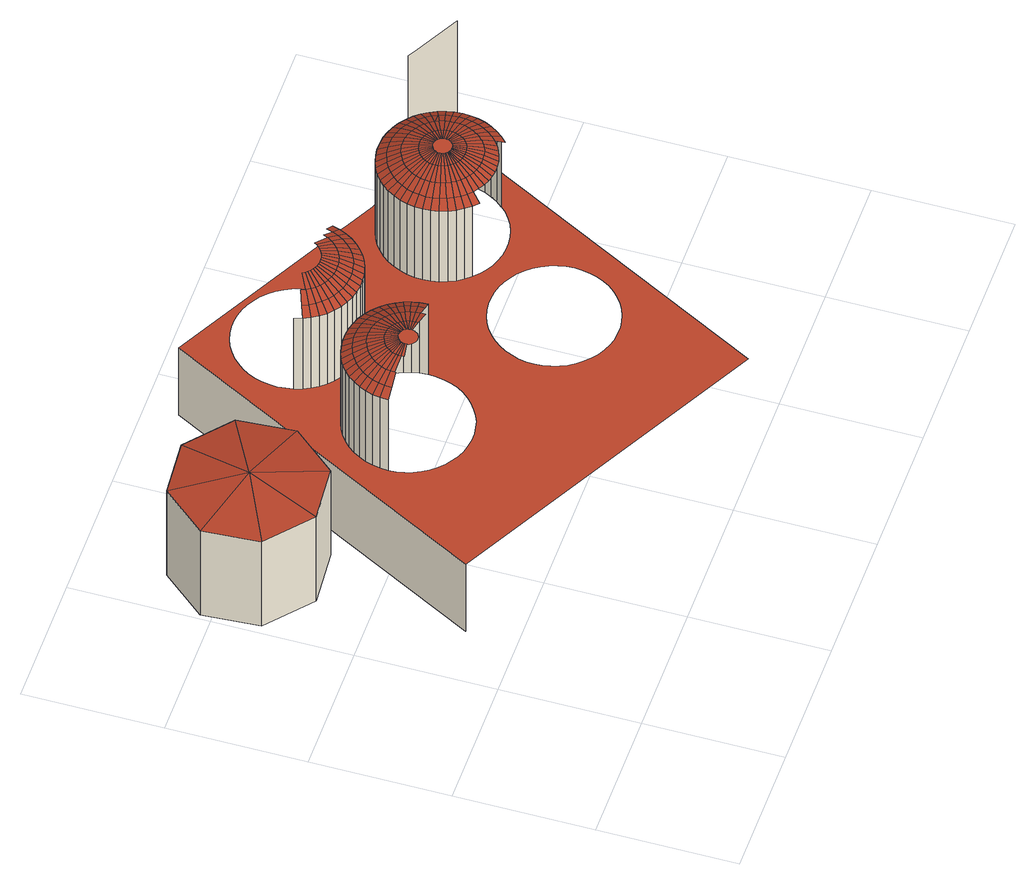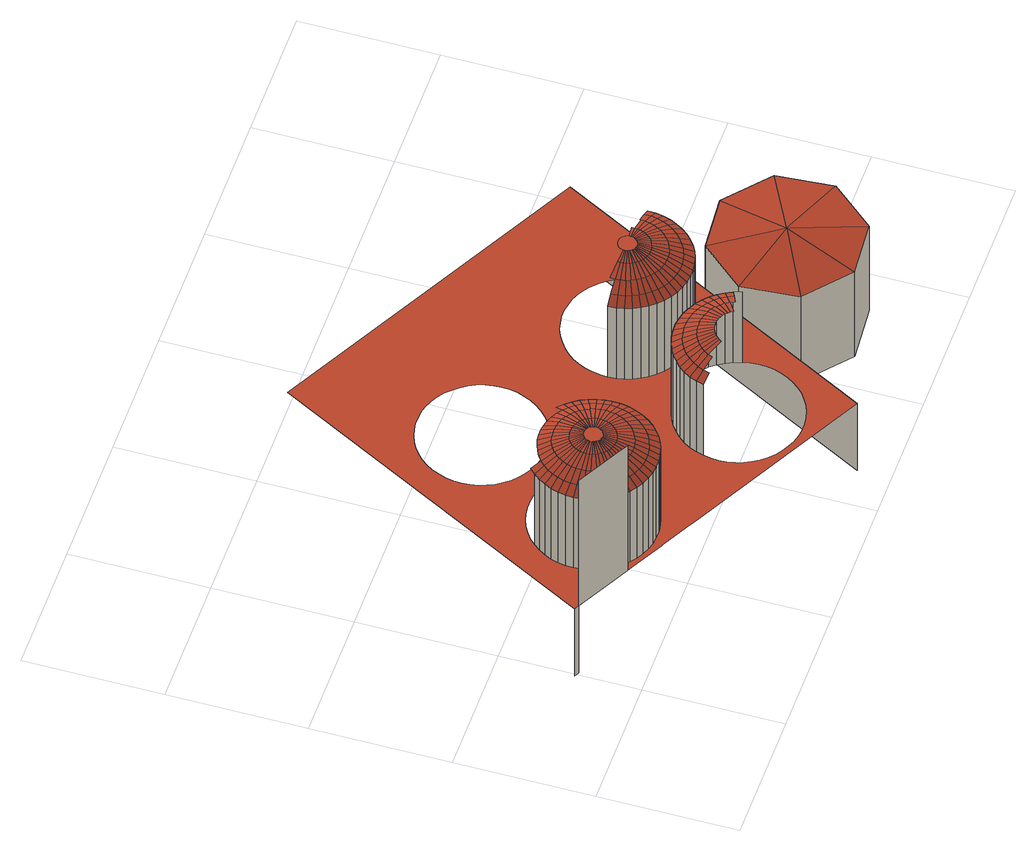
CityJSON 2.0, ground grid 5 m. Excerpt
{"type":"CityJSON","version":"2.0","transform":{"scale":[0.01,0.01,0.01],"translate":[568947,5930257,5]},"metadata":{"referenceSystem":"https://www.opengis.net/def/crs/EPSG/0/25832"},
"CityObjects":{
"building1":{"type":"Building","attributes":{"Grundfläche 2D":"21.450296","Grundhöhe NN":"5.604"},"geometry":[{"type":"Solid","lod":"3","boundaries":[[[[0,1,2]],[[0,3,1]],[[0,2,4]],[[0,4,5]],[[0,5,6]],[[0,6,7]],[[0,7,8]],[[0,8,3]],[[9,10,2,1]],[[10,11,4,2]],[[11,12,5,4]],[[12,13,6,5]],[[13,14,7,6]],[[14,15,8,7]],[[16,9,1,3]],[[15,16,3,8]],[[10,9,16,15,14,13,12,11]]]],"semantics":{"surfaces":[{"type":"RoofSurface"},{"type":"WallSurface"},{"type":"GroundSurface"}],"values":[[0,0,0,0,0,0,0,0,1,1,1,1,1,1,1,1,2]]}}]},
"building2":{"type":"Building","attributes":{"Grundfläche 2D":"397.890769","Grundhöhe NN":"5.604"},"geometry":[{"type":"MultiSurface","lod":"3","boundaries":[[[17,18,19,20]],[[21,22,23,24]],[[22,25,26,23]],[[22,21,27,28]],[[29,26,25,30]],[[25,22,28,31]],[[32,29,30,33]],[[30,25,31,34]],[[30,34,35,33]],[[36,37,28,27,38]],[[39,32,33,40]],[[31,28,37,41,42]],[[43,36,38]],[[40,33,35,44]],[[34,31,42,45,46]],[[47,39,40,48]],[[49,35,34,46,50]],[[48,40,44,51]],[[36,52,53,37]],[[44,35,49,54,55]],[[56,57,46,45,42]],[[58,47,48,59]],[[42,41,37,53,56]],[[59,48,51,60]],[[61,62,51,44,55]],[[49,50,46,57,63]],[[63,64,55,54,49]],[[65,58,59,66]],[[60,51,62,67,68]],[[55,64,69,62,61]],[[66,59,60,70]],[[62,69,71,68,67]],[[70,60,68,72,73]],[[74,75,57,56]],[[52,76,77,78]],[[53,52,78,79]],[[74,56,53,79]],[[80,65,66,81]],[[68,71,82,73,72]],[[81,66,70,83]],[[84,63,57,75]],[[64,63,84,85]],[[83,70,73,86,87]],[[69,64,85,88]],[[73,82,89,87,86]],[[90,71,69,88]],[[81,91,92,80]],[[90,93,82,71]],[[91,81,83,94]],[[93,95,89,82]],[[94,83,87,96,97]],[[89,98,97,96,87]],[[98,89,95,99]],[[100,101,102,103,104,105,106,107,108,109,110,111,112,113,114,115,116,117,118,119,120,99,95,93,90,88,85,84,75,74,79,78,77,121,122,123,124,125,126,127,128,129,130,131,132,133,134,135,136,137]],[[138,98,99,120]],[[97,98,138,139,140]],[[91,141,142,92]],[[143,94,97,140,139]],[[120,119,144,138]],[[141,91,94,143]],[[144,119,118,145]],[[146,139,138,144,147]],[[118,117,148,145]],[[149,143,139,146,147]],[[117,116,150,148]],[[144,145,151,152,147]],[[115,153,150,116]],[[141,154,155,142]],[[154,141,143,149]],[[152,151,156,149,147]],[[157,158,114,113]],[[153,115,114,158]],[[112,159,157,113]],[[160,151,145,148,161]],[[162,163,106,105]],[[163,164,107,106]],[[107,164,165,108]],[[112,111,110,166,159]],[[167,166,110]],[[168,154,149,156]],[[148,150,169,170,161]],[[110,109,171,167]],[[109,108,165,171]],[[172,156,151,160,161]],[[173,155,154,168]],[[169,150,153,174,175]],[[176,172,161,170,169]],[[177,168,156,172]],[[153,158,178,179,174]],[[180,181,178,158,157]],[[168,177,182,173]],[[183,176,169,175,174]],[[167,184,185,166]],[[185,186,187,159,166]],[[157,159,187,188,180]],[[189,177,172,176]],[[179,178,190,183,174]],[[191,192,193,171,165]],[[177,189,194,182]],[[163,162,195,196,197]],[[198,164,163,197,199]],[[184,167,171,193,200]],[[165,164,198,201,191]],[[202,190,178,181,180]],[[203,189,176,183]],[[204,202,180,188,187]],[[189,203,205,194]],[[185,206,204,187,186]],[[207,208,209,210]],[[211,203,183,190]],[[212,209,208,213]],[[214,215,198,199,197]],[[216,217,184,200,193]],[[218,212,213,219]],[[220,205,203,211]],[[221,211,190,202]],[[206,185,184,217]],[[191,201,198,215,222]],[[193,192,191,222,216]],[[223,218,219,224]],[[209,212,225,226]],[[212,218,227,225]],[[228,221,202,204]],[[211,221,229,220]],[[230,223,224,231]],[[218,223,232,227]],[[233,228,204,206]],[[234,230,231,235]],[[223,230,236,232]],[[237,233,206,217]],[[238,229,221,228]],[[239,240,215,214]],[[241,237,217,216]],[[240,242,222,215]],[[242,241,216,222]],[[243,238,228,233]],[[230,234,244,236]],[[235,245,246,234]],[[247,248,226,225,249]],[[250,243,233,237]],[[251,252,240,239]],[[225,227,253,254,249]],[[255,250,237,241]],[[252,256,242,240]],[[234,246,257,244]],[[256,255,241,242]],[[253,227,232,258,259]],[[232,236,260,258]],[[261,246,245,262]],[[261,263,257,246]],[[236,244,264,265,260]],[[262,266,267,261]],[[268,269,249,254,253]],[[264,244,257,270,271]],[[259,258,272,268,253]],[[261,267,273,263]],[[257,263,274,275,270]],[[276,277,260,265,264]],[[258,260,277,272]],[[278,267,266,279]],[[271,270,280,276,264]],[[267,278,281,273]],[[263,273,282,274]],[[275,274,283,280,270]],[[279,284,285,278]],[[273,281,286,287,282]],[[278,285,288,281]],[[283,274,282,289]],[[287,286,290,289,282]],[[281,288,291,292,286]],[[284,293,294,285]],[[292,291,295,290,286]],[[285,294,296,288]],[[288,296,297,298,291]],[[299,295,291,298,297]],[[293,300,301,294]],[[294,301,302,296]],[[296,302,303,304,297]],[[305,299,297,304,303]],[[306,305,303,307,308]],[[302,309,308,307,303]],[[301,310,309,302]],[[300,311,310,301]],[[312,306,308,313]],[[309,314,313,308]],[[315,316,312,313,317]],[[310,318,314,309]],[[311,319,318,310]],[[314,320,315,317,313]],[[321,316,315,322,323]],[[318,324,320,314]],[[325,321,323,326,327]],[[320,328,323,322,315]],[[319,329,324,318]],[[330,325,327,331,332]],[[324,333,328,320]],[[327,326,323,328,334]],[[329,335,333,324]],[[334,336,332,331,327]],[[333,337,334,328]],[[336,338,339,340,332]],[[335,341,337,333]],[[337,342,336,334]],[[341,343,342,337]],[[342,344,338,336]],[[344,345,346,338]],[[343,347,344,342]],[[347,348,345,344]],[[349,350,351,352]],[[353,349,352,354]],[[350,355,356,351]],[[357,353,354,358]],[[355,359,360,356]],[[361,357,358,362]],[[359,363,364,360]],[[352,351,365,366]],[[354,352,366,367]],[[351,356,368,365]],[[369,361,362,370]],[[358,354,367,371]],[[356,360,372,368]],[[362,358,371,373]],[[360,364,374,372]],[[375,369,370,376]],[[370,362,373,377]],[[364,378,379,374]],[[380,375,376,381]],[[376,370,377,382]],[[383,384,385,365,368]],[[366,365,385,386,387]],[[367,366,387,388,389]],[[390,371,367,389,391]],[[381,376,382,392]],[[393,383,368,372,394]],[[395,380,381,396]],[[373,371,390,397,398]],[[394,372,374,399,400]],[[377,373,398,401,402]],[[381,392,403,396]],[[399,374,379,404]],[[382,377,402,405,406]],[[379,407,408,409,404]],[[410,395,396,411]],[[386,385,412,413,387]],[[388,387,413,414,389]],[[415,412,385,384,383]],[[391,389,414,416,390]],[[392,382,406,417,418]],[[419,415,383,393,394]],[[416,420,398,397,390]],[[411,396,403,421]],[[407,422,423,424,408]],[[425,419,394,400,399]],[[398,420,426,402,401]],[[403,392,418,427,428]],[[402,426,429,406,405]],[[430,410,411,431]],[[422,432,433,434,423]],[[409,408,435,436,404]],[[431,411,421,437]],[[425,399,404,436]],[[421,403,428,438,439]],[[424,423,440,435,408]],[[418,417,406,429,441]],[[432,442,443,433]],[[18,17,444,445,446,447,448,449,450,451,452,453,454,455,456,457,458],[142,155,173,182,194,205,220,229,238,243,250,255,256,252,251,459,460,461,462,463,464,465,466,467,468,469,470,471,472,473,474,475,476,477,478,479,480,481,482,24,23,26,29,32,39,47,58,65,80,92],[430,483,484,485,486,487,488,489,490,491,492,493,494,495,496,497,498,499,500,501,502,503,504,505,506,507,508,509,510,511,512,513,514,515,516,517,518,363,359,355,350,349,353,357,361,369,375,380,395,410],[347,343,341,335,329,319,311,300,293,284,279,266,262,245,235,231,224,219,213,208,207,519,520,521,522,523,524,525,526,527,528,529,530,531,532,533,534,535,536,537,538,539,540,541,542,543,544,545,546,348],[547,548,549,550,551,552,553,554,555,556,557,558,559,560,561,562,563,564,565,566,567,568,569,570,571,572,573,574,575,576,577,578,579,580,581,582,583,584,585,586,587,588,589,590,591,592,593,594,595,596]],[[483,430,431,597]],[[428,427,418,441,598]],[[437,421,439,599,600]],[[423,434,433,601,440]],[[438,428,598,602,439]],[[597,431,437,603]],[[443,442,604,605,606]],[[607,608,413,412]],[[608,609,414,413]],[[610,607,412,415]],[[609,611,416,414]],[[599,439,602,612,600]],[[601,433,443,613]],[[603,437,600,614,615]],[[597,616,484,483]],[[426,617,618,429]],[[415,419,619,610]],[[620,420,416,611]],[[619,419,425,621]],[[622,613,443,606,605]],[[426,420,620,617]],[[604,623,624,625,605]],[[425,436,626,621]],[[597,603,627,616]],[[612,628,615,614,600]],[[436,435,629,626]],[[630,441,429,618]],[[601,631,632,440]],[[435,440,632,629]],[[633,627,603,615,634]],[[635,636,602,598]],[[635,598,441,630]],[[637,622,605,625,624]],[[636,638,612,602]],[[628,639,633,634,615]],[[601,613,640,631]],[[623,641,642,643,624]],[[616,644,485,484]],[[638,645,628,612]],[[613,622,646,640]],[[647,637,624,643,642]],[[644,616,627,648]],[[622,637,649,646]],[[645,650,639,628]],[[648,627,633,651,652]],[[647,653,649,637]],[[651,633,639,654,652]],[[655,654,639,650]],[[642,656,657,658,647]],[[656,642,641,659,657]],[[658,660,653,647]],[[638,636,635,630,618,617,620,611,609,608,607,610,619,621,626,629,632,631,640,646,649,653,660,661,662,663,664,665,666,667,668,669,670,671,672,673,674,675,676,677,678,679,680,681,682,683,684,655,650,645]],[[654,685,686,687,652]],[[685,654,655,684]],[[660,658,688,661]],[[689,648,652,687,686]],[[657,690,691,688,658]],[[692,644,648,689]],[[486,485,644,692]],[[685,684,683,693]],[[662,661,688,694]],[[683,682,695,693]],[[691,690,657,659,696]],[[697,698,686,685,693]],[[699,663,662,694]],[[681,700,695,682]],[[698,697,701,689,686]],[[688,691,702,694]],[[703,700,681,680]],[[664,663,699,704]],[[664,704,705,665]],[[693,695,706,707,697]],[[708,703,680,679]],[[692,709,487,486]],[[692,689,701,709]],[[691,696,710,702]],[[699,694,702,711,712]],[[666,665,705,713]],[[714,701,697,707,706]],[[708,679,678,715]],[[695,700,716,717,706]],[[668,718,719,669]],[[667,666,713,720]],[[675,721,722,676]],[[678,677,723,715]],[[724,721,675,674]],[[710,725,712,711,702]],[[726,727,671,670]],[[668,667,720,718]],[[671,727,728,672]],[[729,730,704,699,712]],[[723,677,676,722]],[[731,732,716,700,703]],[[670,669,719,726]],[[733,709,701,714]],[[717,716,734,714,706]],[[674,673,735,724]],[[735,673,672,728]],[[488,487,709,733]],[[705,704,730,736,737]],[[729,712,725,738,730]],[[739,731,703,708,740]],[[732,731,741,734,716]],[[713,705,737,742,743]],[[713,743,744,745,720]],[[746,733,714,734]],[[740,708,715,747,748]],[[733,746,489,488]],[[749,750,723,722]],[[737,736,730,738,751]],[[752,738,725,753]],[[715,723,750,754,747]],[[755,741,731,739,740]],[[718,720,745,756,757]],[[724,758,759,721]],[[751,760,743,742,737]],[[759,761,749,722,721]],[[762,746,734,741]],[[719,718,757,763,764]],[[765,766,767,735,728]],[[768,755,740,748,747]],[[752,769,751,738]],[[746,762,490,489]],[[726,719,764,770,771]],[[743,760,772,745,744]],[[773,727,726,771,774]],[[775,758,724,735,767]],[[728,727,773,776,765]],[[754,750,777,768,747]],[[506,505,769,752]],[[772,778,757,756,745]],[[762,741,755,779]],[[780,760,751,769]],[[757,778,781,764,763]],[[491,490,762,779]],[[761,759,782,783,749]],[[750,749,783,777]],[[784,779,755,768]],[[770,764,781,785,771]],[[505,504,780,769]],[[767,786,775]],[[780,787,772,760]],[[785,788,773,774,771]],[[789,782,759,758]],[[776,773,788,790,765]],[[766,765,790,786,767]],[[786,789,758,775]],[[492,491,779,784]],[[791,784,768,777]],[[787,792,778,772]],[[504,503,787,780]],[[793,791,777,783]],[[784,791,493,492]],[[792,794,781,778]],[[503,502,792,787]],[[795,793,783,782]],[[794,796,785,781]],[[791,793,494,493]],[[797,795,782,789]],[[796,798,788,785]],[[502,501,794,792]],[[799,797,789,786]],[[798,800,790,788]],[[800,799,786,790]],[[793,795,495,494]],[[501,500,796,794]],[[496,495,795,797]],[[500,499,798,796]],[[797,799,497,496]],[[499,498,800,798]],[[498,497,799,800]],[[801,802,803,448,447,446]],[[446,445,804,805]]],"semantics":{"surfaces":[{"type":"WallSurface"},{"type":"RoofSurface"}],"values":[0,0,0,1,0,1,0,1,1,1,0,1,1,1,1,0,1,1,1,1,1,0,1,1,1,1,1,0,1,1,1,1,1,1,1,1,1,0,1,1,1,1,1,1,1,1,0,1,1,1,1,1,1,1,1,1,0,1,1,1,1,1,1,1,1,1,1,0,1,1,1,1,1,1,1,1,1,1,1,1,1,1,1,1,0,1,1,1,1,1,0,1,1,1,1,1,1,1,0,1,1,1,1,1,1,1,0,1,0,1,0,1,1,0,0,1,1,1,1,0,1,1,1,0,0,1,1,0,1,1,0,1,1,1,1,0,1,0,1,0,0,1,0,0,1,0,1,1,0,1,1,0,1,1,1,1,1,1,1,0,1,1,1,1,0,1,1,1,1,1,0,1,1,1,1,0,1,1,1,1,1,1,0,1,1,1,1,0,1,1,1,1,1,0,1,1,1,0,1,1,1,0,1,0,1,1,0,0,0,0,0,0,0,0,0,1,1,1,0,1,1,1,1,0,1,1,0,1,1,1,1,1,1,1,0,1,1,1,1,1,1,1,0,1,1,1,1,1,1,1,1,1,1,1,1,1,0,1,1,1,1,1,1,1,1,1,0,1,1,1,1,1,1,1,1,1,1,1,1,1,0,1,1,1,1,1,1,1,1,1,1,1,1,1,1,1,1,1,1,1,1,1,1,0,1,1,1,1,1,1,1,1,1,1,1,1,1,1,1,1,1,1,1,1,0,1,1,1,1,1,1,1,1,1,1,1,1,1,1,0,1,1,1,1,1,1,1,1,1,1,1,1,1,1,1,1,1,1,1,1,1,1,1,1,0,1,1,1,1,1,1,1,1,0,1,1,1,1,1,1,1,1,1,1,1,1,1,1,0,1,1,1,1,1,1,0,1,1,1,1,0,1,1,1,1,0,1,1,1,1,1,1,1,0,1,1,0,1,0,1,0,1,1,0,1,1,0,1,1,1,0,0,0,0,0,0,0,0,0]}}]}
},
"vertices":[
[281,1454,516],[155,1702,475],[18,1542,475],[365,1718,475],[35,1332,475],[195,1195,475],[405,1211,475],[542,1371,475],[526,1581,475],[155,1702,60],[18,1542,60],[35,1332,60],[195,1195,60],[405,1211,60],[542,1371,60],[526,1581,60],[365,1718,60],
[216,681,391],[849,1881,391],[849,1881,60],[216,681,60],[539,1054,738],[541,1082,738],[541,1082,391],[539,1054,391],[545,1110,738],[545,1110,391],[577,1054,760],[578,1078,760],[554,1137,391],[554,1137,738],[582,1101,760],[566,1162,391],[566,1162,738],[589,1123,760],[599,1144,760],[624,1058,784],[625,1072,784],[624,1055,784],[581,1186,391],[581,1186,738],[626,1076,784],[628,1089,784],[624,1051,784],[611,1164,760],[629,1093,784],[633,1106,784],[598,1208,391],[598,1208,738],[641,1122,784],[635,1109,784],[626,1182,760],[683,1055,803],[683,1065,803],[643,1125,784],[650,1136,784],[685,1075,803],[688,1085,803],[619,1227,391],[619,1227,738],[643,1198,760],[652,1139,784],[661,1150,784],[692,1094,803],[698,1102,803],[641,1244,391],[641,1244,738],[664,1152,784],[674,1162,784],[704,1110,803],[662,1212,760],[711,1117,803],[677,1164,784],[688,1172,784],[731,1064,813],[732,1068,813],[683,1045,803],[730,1051,813],[730,1055,813],[730,1060,813],[666,1258,391],[666,1258,738],[719,1123,803],[682,1224,760],[734,1071,813],[736,1075,813],[691,1174,784],[703,1181,784],[739,1078,813],[728,1128,803],[742,1081,813],[692,1268,738],[692,1268,391],[745,1083,813],[704,1232,760],[749,1086,813],[706,1182,784],[719,1187,784],[738,1132,803],[752,1087,813],[787,1033,813],[790,1037,813],[792,1040,813],[794,1044,813],[795,1048,813],[796,1052,813],[796,1056,813],[795,1060,813],[795,1064,813],[793,1068,813],[792,1072,813],[789,1075,813],[787,1079,813],[784,1081,813],[780,1084,813],[777,1086,813],[773,1087,813],[769,1088,813],[765,1089,813],[760,1089,813],[756,1088,813],[731,1047,813],[732,1043,813],[734,1040,813],[736,1036,813],[739,1033,813],[742,1030,813],[745,1028,813],[749,1026,813],[753,1024,813],[757,1023,813],[761,1023,813],[765,1023,813],[769,1023,813],[773,1025,813],[777,1026,813],[781,1028,813],[784,1030,813],[747,1134,803],[736,1192,784],[722,1188,784],[719,1275,738],[719,1275,391],[727,1238,760],[757,1136,803],[767,1136,803],[739,1192,784],[753,1194,784],[777,1135,803],[750,1242,760],[787,1132,803],[770,1194,784],[757,1194,784],[796,1129,803],[747,1279,738],[747,1279,391],[773,1242,760],[813,1118,803],[805,1124,803],[821,1111,803],[774,1194,784],[788,1192,784],[842,1046,803],[843,1056,803],[842,1066,803],[840,1076,803],[827,1103,803],[833,1095,803],[775,1279,738],[805,1188,784],[791,1191,784],[837,1086,803],[796,1239,760],[775,1279,391],[821,1182,784],[808,1187,784],[819,1233,760],[803,1276,738],[836,1173,784],[824,1180,784],[850,1163,784],[839,1171,784],[803,1276,391],[841,1225,760],[884,1124,784],[874,1138,784],[866,1149,784],[863,1151,784],[853,1161,784],[830,1269,738],[861,1214,760],[897,1091,784],[893,1104,784],[891,1108,784],[830,1269,391],[901,1039,784],[901,1043,784],[902,1057,784],[900,1074,784],[901,1071,784],[885,1120,784],[898,1088,784],[880,1200,760],[857,1259,738],[898,1184,760],[857,1259,391],[913,1166,760],[790,1462,391],[799,1435,391],[799,1435,738],[790,1462,738],[881,1246,738],[811,1410,738],[811,1410,391],[949,1057,760],[947,1080,760],[935,1126,760],[925,1147,760],[826,1386,738],[826,1386,391],[881,1246,391],[904,1229,738],[943,1104,760],[844,1364,738],[844,1364,391],[844,1428,760],[834,1449,760],[857,1408,760],[925,1210,738],[904,1229,391],[865,1345,738],[865,1345,391],[872,1391,760],[943,1189,738],[888,1329,738],[888,1329,391],[889,1375,760],[958,1165,738],[925,1210,391],[987,1058,738],[985,1086,738],[970,1140,738],[979,1113,738],[943,1189,391],[908,1361,760],[913,1316,391],[913,1316,738],[880,1464,784],[878,1467,784],[886,1451,784],[958,1165,391],[987,1058,391],[985,1086,391],[895,1437,784],[888,1448,784],[970,1140,391],[979,1113,391],[929,1350,760],[906,1423,784],[897,1434,784],[919,1412,784],[939,1305,738],[939,1305,391],[950,1342,760],[933,1401,784],[922,1409,784],[966,1299,391],[966,1299,738],[942,1471,803],[937,1480,803],[948,1393,784],[936,1400,784],[949,1464,803],[973,1336,760],[965,1387,784],[952,1392,784],[964,1451,803],[956,1457,803],[994,1295,738],[994,1295,391],[973,1446,803],[996,1333,760],[982,1383,784],[982,1443,803],[1022,1296,391],[1022,1296,738],[999,1380,784],[985,1382,784],[1020,1333,760],[992,1440,803],[1002,1439,803],[1016,1381,784],[1003,1381,784],[1050,1299,391],[1050,1299,738],[1012,1439,803],[1043,1336,760],[1034,1383,784],[1020,1381,784],[1022,1440,803],[1077,1307,391],[1077,1307,738],[1066,1342,760],[1051,1388,784],[1037,1384,784],[1032,1443,803],[1041,1447,803],[1054,1389,784],[1067,1394,784],[1087,1351,760],[1104,1317,738],[1104,1317,391],[1050,1452,803],[1082,1403,784],[1108,1363,760],[1096,1413,784],[1058,1458,803],[1085,1405,784],[1128,1331,738],[1128,1331,391],[1126,1376,760],[1065,1465,803],[1098,1415,784],[1108,1425,784],[1151,1348,738],[1072,1472,803],[1111,1428,784],[1119,1438,784],[1143,1393,760],[1151,1348,391],[1077,1481,803],[1121,1442,784],[1129,1453,784],[1171,1367,738],[1158,1411,760],[1171,1367,391],[1170,1431,760],[1189,1389,738],[1180,1452,760],[1136,1469,784],[1130,1457,784],[1189,1389,391],[1204,1413,738],[1204,1413,391],[1215,1438,738],[1224,1465,738],[1187,1474,760],[1215,1438,391],[1224,1465,391],[1393,1149,391],[1402,1123,391],[1402,1123,738],[1393,1149,738],[1388,1177,391],[1388,1177,738],[1414,1097,391],[1414,1097,738],[1386,1205,391],[1386,1205,738],[1430,1074,391],[1430,1074,738],[1387,1233,391],[1387,1233,738],[1448,1052,391],[1448,1052,738],[1437,1137,760],[1430,1159,760],[1425,1182,760],[1447,1116,760],[1392,1261,391],[1392,1261,738],[1423,1205,760],[1460,1096,760],[1425,1229,760],[1475,1078,760],[1401,1288,391],[1401,1288,738],[1429,1252,760],[1468,1033,738],[1492,1062,760],[1413,1313,391],[1413,1313,738],[1436,1274,760],[1489,1139,784],[1483,1151,784],[1481,1155,784],[1477,1168,784],[1476,1171,784],[1473,1185,784],[1472,1188,784],[1471,1206,784],[1471,1202,784],[1446,1295,760],[1491,1136,784],[1498,1124,784],[1428,1337,391],[1428,1337,738],[1471,1209,784],[1472,1223,784],[1509,1111,784],[1501,1121,784],[1473,1227,784],[1475,1240,784],[1458,1315,760],[1522,1099,784],[1476,1244,784],[1480,1257,784],[1511,1049,760],[1536,1089,784],[1525,1097,784],[1445,1359,391],[1445,1359,738],[1535,1177,803],[1532,1186,803],[1530,1196,803],[1540,1167,803],[1530,1206,803],[1482,1260,784],[1488,1273,784],[1545,1159,803],[1530,1216,803],[1473,1333,760],[1532,1038,760],[1552,1081,784],[1540,1087,784],[1552,1151,803],[1532,1226,803],[1490,1276,784],[1497,1287,784],[1535,1236,803],[1466,1378,391],[1466,1378,738],[1554,1029,760],[1568,1075,784],[1555,1079,784],[1567,1139,803],[1559,1145,803],[1490,1349,760],[1499,1290,784],[1508,1301,784],[1576,1134,803],[1539,1245,803],[1576,1024,760],[1585,1070,784],[1375,70,391],[2008,1270,391],[1991,1278,391],[1830,1363,391],[1792,1384,391],[1785,1387,391],[1775,1393,391],[1766,1397,391],[1652,1458,391],[1645,1461,391],[1532,1521,391],[1522,1526,391],[1143,1726,391],[1135,1730,391],[1134,1731,391],[985,1029,391],[980,1002,391],[972,975,391],[960,949,391],[945,925,391],[927,904,391],[907,884,391],[884,868,391],[860,854,391],[834,843,391],[806,836,391],[779,832,391],[751,832,391],[723,836,391],[695,842,391],[669,852,391],[644,866,391],[621,882,391],[601,901,391],[583,923,391],[568,946,391],[555,972,391],[546,998,391],[541,1026,391],[1488,1395,391],[1513,1408,391],[1539,1419,391],[1566,1426,391],[1594,1430,391],[1622,1430,391],[1650,1427,391],[1677,1420,391],[1704,1410,391],[1728,1397,391],[1751,1380,391],[1772,1361,391],[1790,1340,391],[1805,1316,391],[1817,1291,391],[1826,1264,391],[1832,1237,391],[1834,1208,391],[1832,1180,391],[1827,1153,391],[1819,1126,391],[1807,1100,391],[1792,1076,391],[1774,1055,391],[1754,1035,391],[1731,1019,391],[1707,1005,391],[1681,994,391],[1653,987,391],[1626,983,391],[1597,983,391],[1569,986,391],[1542,993,391],[1516,1003,391],[1491,1017,391],[1468,1033,391],[785,1489,391],[783,1517,391],[784,1545,391],[789,1573,391],[798,1600,391],[809,1625,391],[824,1649,391],[842,1671,391],[862,1690,391],[885,1707,391],[910,1721,391],[936,1731,391],[963,1739,391],[991,1742,391],[1019,1743,391],[1047,1739,391],[1074,1733,391],[1100,1722,391],[1125,1709,391],[1148,1693,391],[1169,1674,391],[1187,1652,391],[1202,1628,391],[1214,1603,391],[1223,1576,391],[1229,1549,391],[1231,1521,391],[1229,1493,391],[1292,952,391],[1319,959,391],[1347,963,391],[1375,963,391],[1403,960,391],[1430,953,391],[1456,943,391],[1481,929,391],[1504,913,391],[1525,894,391],[1543,872,391],[1558,849,391],[1570,824,391],[1579,797,391],[1585,769,391],[1587,741,391],[1585,713,391],[1580,685,391],[1571,659,391],[1560,633,391],[1545,609,391],[1527,587,391],[1507,568,391],[1484,551,391],[1460,538,391],[1433,527,391],[1406,520,391],[1379,516,391],[1350,516,391],[1322,519,391],[1295,526,391],[1269,536,391],[1244,549,391],[1221,566,391],[1201,585,391],[1183,606,391],[1167,630,391],[1155,655,391],[1146,682,391],[1141,710,391],[1139,738,391],[1140,766,391],[1145,793,391],[1154,820,391],[1166,846,391],[1181,870,391],[1198,891,391],[1219,911,391],[1241,928,391],[1266,941,391],[1488,1395,738],[1545,1253,803],[1511,1303,784],[1520,1313,784],[1586,1130,803],[1551,1261,803],[1509,1363,760],[1599,1021,760],[1602,1068,784],[1589,1070,784],[1579,1194,813],[1578,1198,813],[1577,1202,813],[1581,1191,813],[1577,1206,813],[1558,1268,803],[1595,1128,803],[1523,1315,784],[1534,1323,784],[1513,1408,738],[1578,1215,813],[1579,1219,813],[1583,1187,813],[1577,1211,813],[1586,1184,813],[1605,1127,803],[1623,1021,760],[1619,1068,784],[1606,1068,784],[1589,1181,813],[1529,1375,760],[1566,1274,803],[1592,1179,813],[1581,1222,813],[1600,1175,813],[1596,1177,813],[1550,1332,784],[1538,1325,784],[1583,1226,813],[1585,1229,813],[1615,1127,803],[1589,1232,813],[1575,1279,803],[1604,1174,813],[1646,1024,760],[1637,1071,784],[1623,1069,784],[1539,1419,738],[1592,1234,813],[1608,1174,813],[1625,1128,803],[1551,1383,760],[1612,1174,813],[1595,1236,813],[1553,1333,784],[1566,1338,784],[1616,1174,813],[1584,1283,803],[1599,1238,813],[1640,1072,784],[1654,1075,784],[1635,1131,803],[1669,1030,760],[1620,1175,813],[1624,1177,813],[1628,1179,813],[1631,1182,813],[1634,1184,813],[1637,1188,813],[1639,1191,813],[1641,1195,813],[1642,1199,813],[1643,1203,813],[1643,1207,813],[1642,1211,813],[1642,1215,813],[1640,1219,813],[1639,1223,813],[1636,1226,813],[1634,1229,813],[1631,1232,813],[1627,1235,813],[1624,1237,813],[1620,1238,813],[1616,1239,813],[1612,1240,813],[1607,1240,813],[1603,1239,813],[1594,1285,803],[1583,1343,784],[1569,1339,784],[1644,1134,803],[1573,1389,760],[1657,1076,784],[1670,1082,784],[1566,1426,738],[1604,1287,803],[1653,1139,803],[1614,1287,803],[1690,1039,760],[1600,1345,784],[1586,1343,784],[1661,1145,803],[1624,1286,803],[1597,1392,760],[1685,1090,784],[1634,1283,803],[1669,1152,803],[1675,1160,803],[1617,1345,784],[1604,1345,784],[1643,1279,803],[1594,1430,738],[1711,1050,760],[1688,1092,784],[1699,1100,784],[1680,1169,803],[1620,1393,760],[1652,1275,803],[1635,1343,784],[1621,1345,784],[1688,1187,803],[1689,1197,803],[1684,1178,803],[1674,1254,803],[1668,1262,803],[1660,1269,803],[1680,1246,803],[1730,1064,760],[1690,1207,803],[1689,1217,803],[1687,1227,803],[1702,1103,784],[1712,1112,784],[1652,1339,784],[1638,1342,784],[1622,1430,738],[1643,1390,760],[1684,1237,803],[1714,1115,784],[1723,1126,784],[1746,1080,760],[1655,1338,784],[1668,1333,784],[1666,1384,760],[1724,1129,784],[1732,1141,784],[1733,1144,784],[1739,1157,784],[1650,1427,738],[1683,1324,784],[1671,1331,784],[1710,1302,784],[1697,1314,784],[1761,1098,760],[1774,1055,738],[1754,1035,738],[1686,1322,784],[1688,1376,760],[1740,1160,784],[1744,1173,784],[1731,1275,784],[1721,1289,784],[1774,1118,760],[1712,1300,784],[1677,1420,738],[1745,1177,784],[1747,1190,784],[1744,1242,784],[1740,1255,784],[1738,1259,784],[1708,1365,760],[1792,1076,738],[1748,1194,784],[1748,1208,784],[1783,1139,760],[1747,1225,784],[1747,1221,784],[1732,1271,784],[1744,1239,784],[1727,1351,760],[1791,1162,760],[1704,1410,738],[1807,1100,738],[1795,1185,760],[1759,1317,760],[1744,1335,760],[1728,1397,738],[1796,1208,760],[1782,1277,760],[1819,1126,738],[1794,1232,760],[1772,1298,760],[1790,1254,760],[1751,1380,738],[1827,1153,738],[1772,1361,738],[1832,1180,738],[1790,1340,738],[1834,1208,738],[1805,1316,738],[1832,1237,738],[1817,1291,738],[1826,1264,738],[1991,1278,1006],[1830,1363,1006],[1792,1384,1006],[2008,1270,60],[1991,1278,60]
]}
